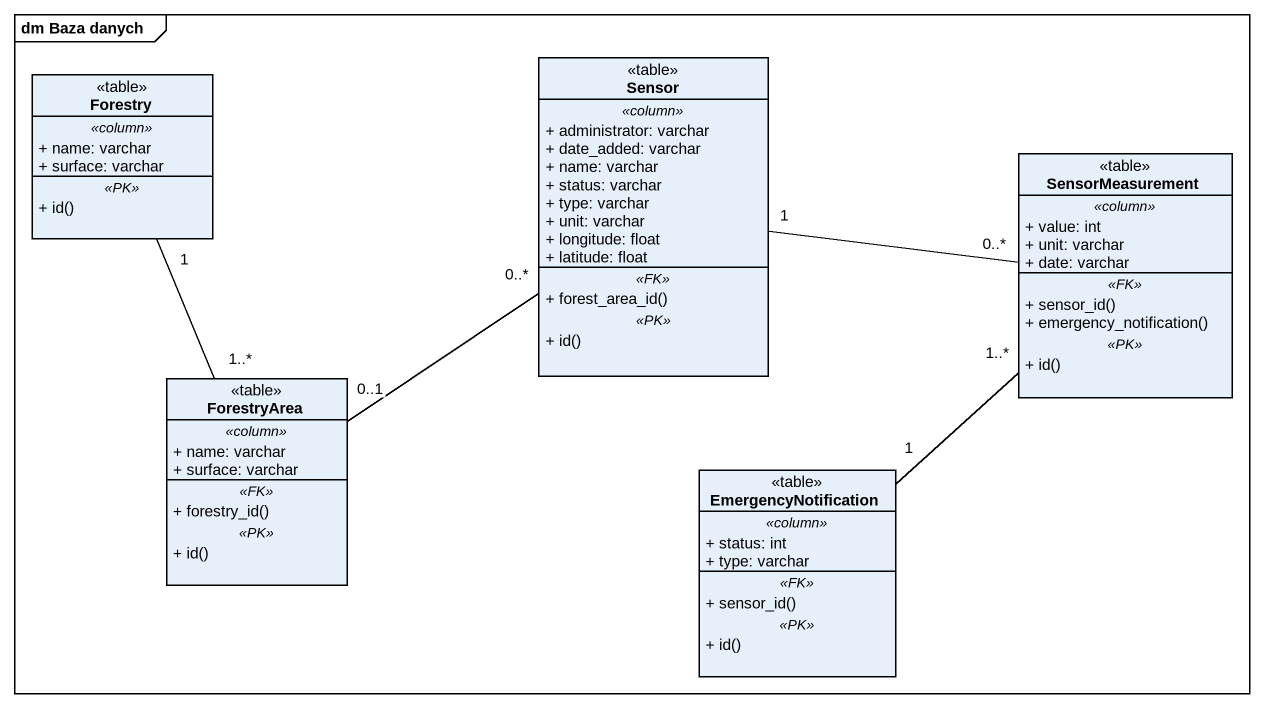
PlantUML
@startuml
mainframe dm Baza danych
hide circle
hide empty members
skinparam classAttributeIconSize 0
class Forestry <<table>> {
  .. <<column>> ..
  + name: varchar
  + surface: varchar
  .. <<PK>> ..
  + id()
}
class Sensor <<table>> {
  .. <<column>> ..
  + administrator: varchar
  + date_added: varchar
  + name: varchar
  + status: varchar
  + type: varchar
  + unit: varchar
  + longitude: float
  + latitude: float
  .. <<FK>> ..
  + forest_area_id()
  .. <<PK>> ..
  + id()
}
class SensorMeasurement <<table>> {
  .. <<column>> ..
  + value: int
  + unit: varchar
  + date: varchar
  .. <<FK>> ..
  + sensor_id()
  + emergency_notification()
  .. <<PK>> ..
  + id()
}
class ForestryArea <<table>> {
  .. <<column>> ..
  + name: varchar
  + surface: varchar
  .. <<FK>> ..
  + forestry_id()
  .. <<PK>> ..
  + id()
}
class EmergencyNotification <<table>> {
  .. <<column>> ..
  + status: int
  + type: varchar
  .. <<FK>> ..
  + sensor_id()
  .. <<PK>> ..
  + id()
}
Sensor "0..*" -- "0..1" ForestryArea
SensorMeasurement "0..*" -left- "1" Sensor
ForestryArea "1..*" -up- "1" Forestry
EmergencyNotification "1" -up- "1..*" SensorMeasurement
@enduml
